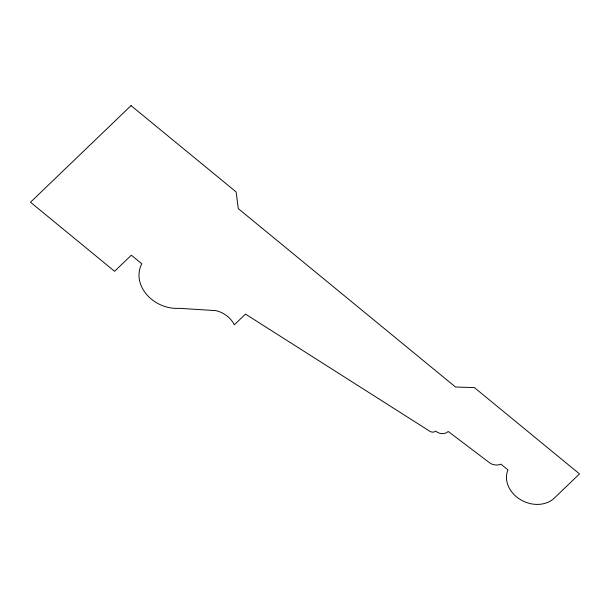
<?xml version="1.0" encoding="UTF-8"?>
<svg xmlns="http://www.w3.org/2000/svg" width="610" height="610" viewBox="0 0 610 610"><rect width="100%" height="100%" fill="white"/><g stroke="black" fill="none" stroke-linecap="round" stroke-linejoin="round"><path stroke-width="0.91" d="M131.028 105.621L30.5 202.238L114.588 271.29L131.341 255.194L141.855 263.825A33.962 27.885 24.2 0 0 146.484 294.317A33.962 27.885 24.2 0 0 179.332 308.317L215.917 310.642A23.942 19.657 24.2 0 1 234.316 324.825L245.487 314.089L429.867 431.285A4.606 3.782 24.2 0 0 435.632 431.087A8.982 7.381 24.2 0 0 448.22 431.476L490.57 463.524A10.942 8.982 24.2 0 0 500.932 464.141L507.939 469.891A27.648 22.707 24.2 0 0 520.383 499.59A27.648 22.707 24.2 0 0 554.368 498.065L579.5 473.909L474.389 387.594L455.502 387.014L238.274 208.62L236.139 191.936L131.028 105.621"/></g></svg>
